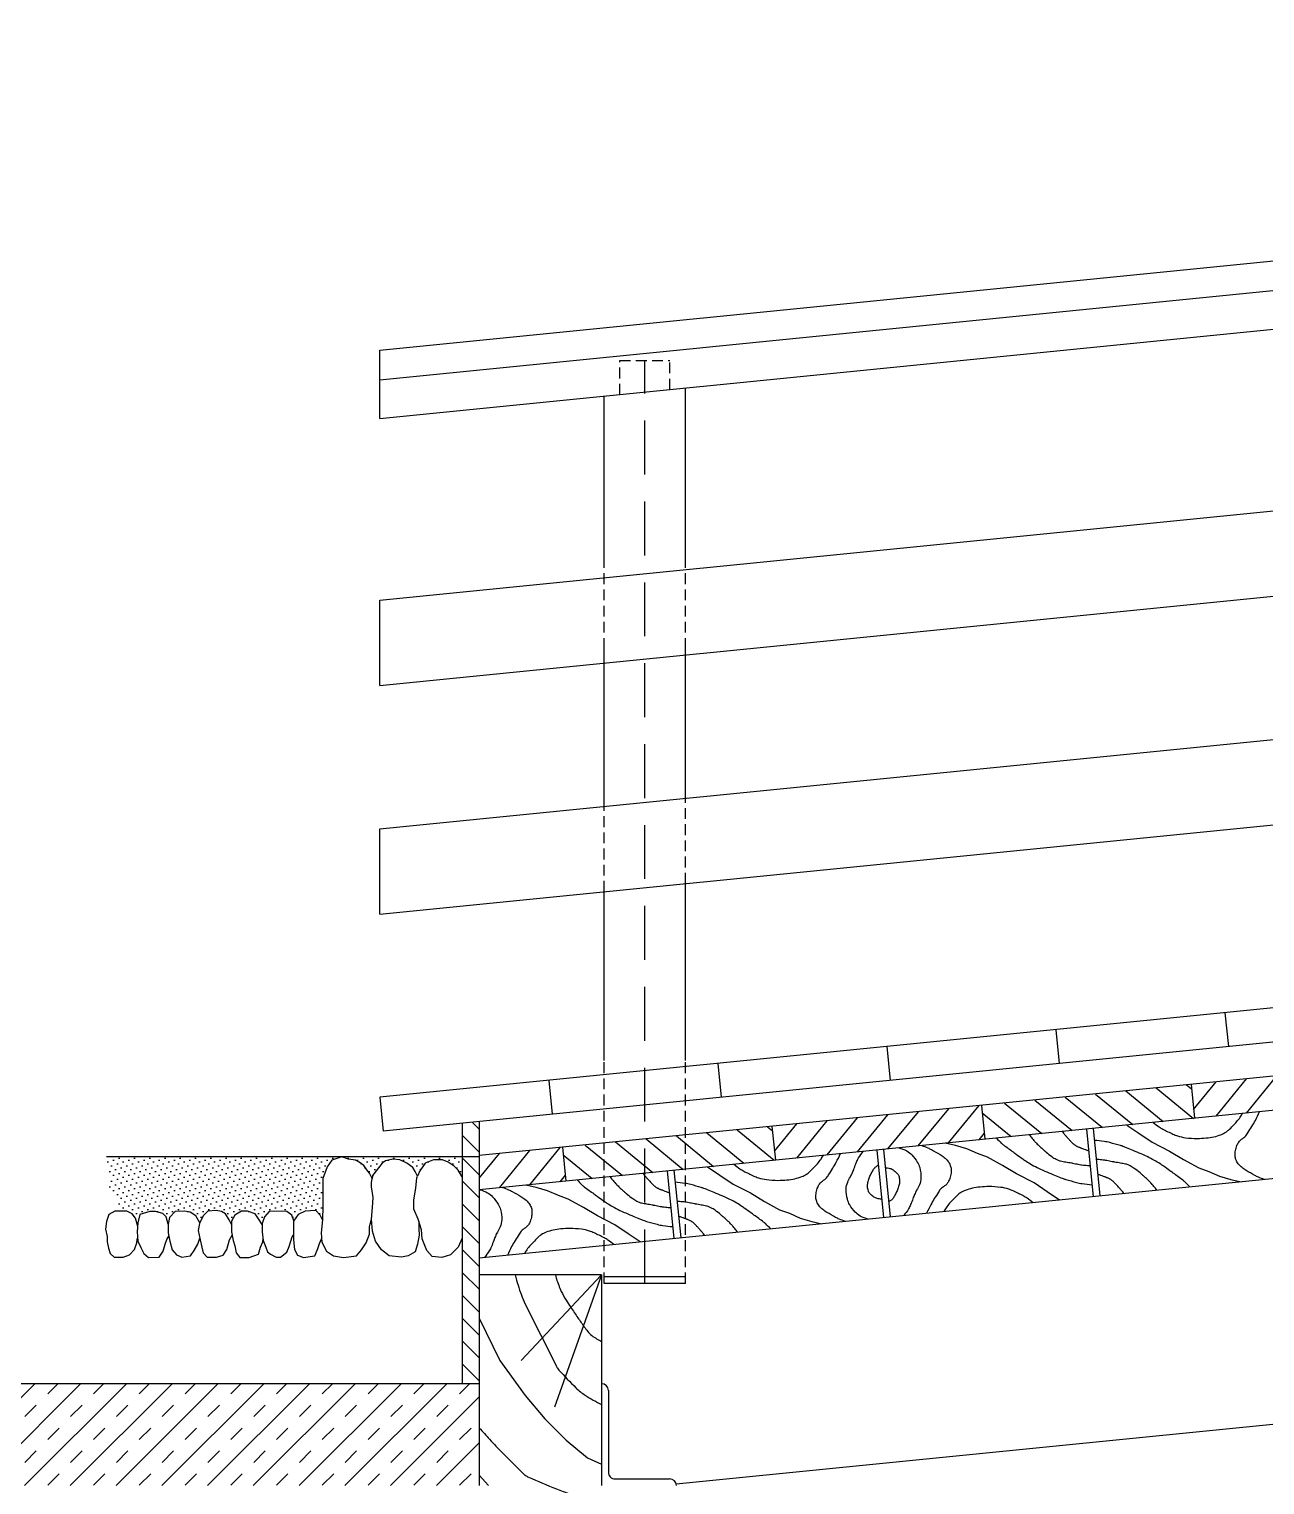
# Model space of a CAD drawing. Header units: metres. Extents: x -50 to 791, y -10 to 584.
# Drawn here: x 37.53 to 73.91, y 386.39 to 429.25 of the extents above; entities that cross this region are included whole.
import ezdxf

# ---------------------------------------------------------------- set-up
doc = ezdxf.new("R2010")
doc.units = ezdxf.units.M
doc.linetypes.add('DASHED2', pattern=[9.525, 6.35, -3.175])
for name, color, linetype in [('ARSIRKAYU', 2, 'CONTINUOUS'), ('ARSIRPASANGAN', 2, 'CONTINUOUS'), ('KAYU', 3, 'CONTINUOUS'), ('PASANGAN', 4, 'CONTINUOUS')]:
    doc.layers.add(name, color=color, linetype=linetype)
pattern_1 = [(135, (500.8187, -0.63537), (0.0561266, 0.168379802), [0, -0.15875])]

msp = doc.modelspace()

# ---------------------------------------------------------------- hatches: boundary and pattern name
at = {"layer": 'ARSIRKAYU'}
h = msp.add_hatch(dxfattribs=at)
h.set_pattern_fill('LINE', color=256, scale=0.2, angle=309.289407, style=0)
h.set_pattern_definition([(230.7106, (106.5281, 310.5198), (-0.491463, 0.402106), [])])
h.paths.add_polyline_path([(71.83672, 397.18587), (71.73722, 398.18091), (77.90645, 398.79783), (78.00595, 397.80279)])
h = msp.add_hatch(dxfattribs=at)
h.set_pattern_fill('ANSI31', color=256, scale=0.2, angle=-5.710593, style=0)
h.set_pattern_definition([(140.7106, (106.5281, 310.5198), (0.402106, 0.491463), [])])
h.paths.add_polyline_path([(65.56799, 397.56398), (71.73722, 398.18091), (71.83672, 397.18587), (65.66749, 396.56895)])
h = msp.add_hatch(dxfattribs=at)
h.set_pattern_fill('LINE', color=256, scale=0.2, angle=309.289407, style=0)
h.set_pattern_definition([(230.7106, (94.18964, 309.286), (-0.491463, 0.402106), [])])
h.paths.add_polyline_path([(59.49826, 395.95202), (59.39876, 396.94706), (65.56799, 397.56398), (65.66749, 396.56895)])
h = msp.add_hatch(dxfattribs=at)
h.set_pattern_fill('ANSI31', color=256, scale=0.15, style=0)
h.set_pattern_definition([(135, (500.8187, -0.63537), (0.3367596, 0.3367596), [])])
h.paths.add_polyline_path([(50.78486, 397.09066), (50.28486, 397.04066), (50.28486, 389.37152), (50.78486, 389.37152)])
h = msp.add_hatch(dxfattribs=at)
h.set_pattern_fill('ANSI31', color=256, scale=0.2, angle=-5.710593, style=0)
h.set_pattern_definition([(140.7106, (94.18964, 309.286), (0.402106, 0.491463), [])])
h.paths.add_polyline_path([(53.22953, 396.33014), (59.39876, 396.94706), (59.49826, 395.95202), (53.32903, 395.3351)])
at = {"layer": 'ARSIRPASANGAN'}
h = msp.add_hatch(dxfattribs=at)
h.set_pattern_fill('DOTS', color=256, scale=0.1, angle=45, style=0)
h.set_pattern_definition(pattern_1)
h.paths.add_polyline_path([(42.79262, 394.45478), (43.0361, 394.47215), (43.19261, 394.43741), (43.31435, 394.36795), (43.4187, 394.19428), (43.48826, 394.05534), (43.48826, 394.15954), (43.59261, 394.33321), (43.78391, 394.45478), (43.95782, 394.45478), (44.1839, 394.36795), (44.28824, 394.22901), (44.39259, 394.05534), (44.39259, 394.09007), (44.46215, 394.28111), (44.60128, 394.43741), (44.9491, 394.45478), (45.12301, 394.43741), (45.26214, 394.33321), (45.32257, 394.17089), (45.45344, 394.35058), (45.66213, 394.45478), (45.97517, 394.47215), (46.0969, 394.33321), (46.16647, 394.19428), (46.18386, 394.59372), (46.18386, 395.01053), (46.18386, 395.40997), (46.30559, 395.75731), (46.44472, 395.94835), (46.74037, 396.0468), (39.81485, 396.0468), (39.86703, 395.75731), (39.88442, 395.47944), (39.88442, 395.21893), (39.9192, 395.06263), (39.98876, 394.92369), (40.1105, 394.78476), (40.19745, 394.61109), (40.24827, 394.45478), (40.40615, 394.45478), (40.56266, 394.36795), (40.66701, 394.24638), (40.72965, 394.0037), (40.73657, 394.10744), (40.78875, 394.35058), (41.08439, 394.43741), (41.2583, 394.43741), (41.46699, 394.38531), (41.57134, 394.28111), (41.62743, 394.07271), (41.66221, 394.26374), (41.83612, 394.43741), (42.11438, 394.45478), (42.2709, 394.42005), (42.4448, 394.31584), (42.55576, 394.10438), (42.6535, 394.31584)])
h = msp.add_hatch(dxfattribs=at)
h.set_pattern_fill('DOTS', color=256, scale=0.1, angle=45, style=0)
h.set_pattern_definition(pattern_1)
h.paths.add_polyline_path([(47.8186, 395.72258), (47.92295, 395.86152), (48.0273, 395.93099), (48.23599, 395.98309), (48.44468, 395.96572), (48.65337, 395.86152), (48.82728, 395.73995), (48.89684, 395.61838), (48.96641, 395.47944), (49.03597, 395.63575), (49.19249, 395.86152), (49.43596, 395.96572), (49.69683, 395.96572), (49.87074, 395.89625), (50.04465, 395.77468), (50.16638, 395.65311), (50.28486, 395.46207), (50.28486, 396.0468), (46.74037, 396.0468), (46.93167, 395.98309), (47.14036, 395.94835), (47.2447, 395.89625), (47.38383, 395.79205), (47.47079, 395.67048), (47.55774, 395.56628), (47.6273, 395.40997), (47.6447, 395.47944), (47.67948, 395.54891)])
at = {"layer": 'KAYU'}
h = msp.add_hatch(dxfattribs=at)
h.set_pattern_fill('TRANS', color=256, scale=0.15, angle=45, style=0)
h.set_pattern_definition([(45, (-46.4451, 39.8557), (-0.6735192, 0.6735192), []), (45, (-46.7818, 40.1925), (-0.6735192, 0.6735192), [0.47625, -0.47625])])
h.paths.add_polyline_path([(48.58486, 386.37152), (50.78486, 386.37152), (50.78486, 389.37152), (50.28486, 389.37152), (20.78486, 389.37152), (20.78486, 386.37152)])

# ---------------------------------------------------------------- linework, layer by layer
at = {"layer": 'ARSIRKAYU'}
for p, q in [((51.36908, 396.14409), (50.78486, 395.43004)), ((52.26265, 396.23345), (51.36712, 395.13891)), ((53.15622, 396.32281), (52.26069, 395.22827)), ((53.31155, 395.50988), (53.15425, 395.31762))]:
    msp.add_line(p, q, dxfattribs=at)
for points in [[(70.61955, 397.06415, 0.01866489), (70.79401, 396.93273, 0.03146831), (70.90484, 396.86549, 0.01274865), (71.20175, 396.71951, 0.02912225), (71.3367, 396.66667, 0.04630017), (71.57417, 396.61295, 0.03309441), (71.91374, 396.59127, 0.02432253), (72.17812, 396.60477, 0.0279674), (72.40561, 396.64046, 0.03712219), (72.61479, 396.7019, 0.05137466), (72.75594, 396.77229, 0.05111308), (72.84002, 396.83855, 0.0160685), (73.0763, 397.08263, 0.03809171), (73.18161, 397.21809, 0.01355128), (73.24963, 397.32716)], [(73.8949, 395.38171, -0.01529104), (73.71711, 395.45071, -0.02451291), (73.60994, 395.50245, -0.01246752), (73.35522, 395.64956, -0.02534201), (73.23567, 395.73123, -0.06664688), (73.12308, 395.84331, -0.07485968), (73.05455, 395.96723, -0.07552434), (73.03074, 396.08178, -0.05857308), (73.04019, 396.232, -0.04620441), (73.08312, 396.3858, -0.06645098), (73.1362, 396.48361, -0.09848728), (73.25646, 396.59442, 0.10427741), (73.36897, 396.70049, 0.00943251), (73.40571, 396.75558, 0.00277078), (73.52616, 396.94612, 0.01862797), (73.62763, 397.12295, 0.01338785), (73.75276, 397.37747)], [(66.00336, 396.60253, 0.01299745), (66.1494, 396.4543, 0.03309118), (66.21194, 396.40156, 0.00099107), (66.49593, 396.19339, 0.0029776), (66.591, 396.12485, 0.00165901), (66.78152, 395.99018, 0.00330958), (66.8777, 395.92362, 0.02209331), (67.04829, 395.81794, 0.01839339), (67.26276, 395.70802, 0.00617824), (67.43343, 395.63088, 0.00453293), (67.66823, 395.53076, 0.00397006), (67.86498, 395.45079, 0.00546714), (68.00892, 395.39542, 0.02051703), (68.04534, 395.38355, 0.00242136), (68.35802, 395.29723, 0.02989027), (68.52943, 395.26163, 0.018122), (68.81632, 395.23031)], [(66.97601, 396.6998, 0.0084359), (67.01787, 396.63949, 0.02050494), (67.03651, 396.61571, 0.00345955), (67.13602, 396.50053, 0.01372292), (67.1621, 396.47237, 0.00926647), (67.25215, 396.38366, 0.00719344), (67.37186, 396.27326, 0.00345858), (67.40056, 396.2479, 0.0014592), (67.46918, 396.18847, 0.02331922), (67.63942, 396.05518, 0.03502911), (67.76239, 395.98018, 0.02658501), (67.84551, 395.94263, 0.04716751), (67.89503, 395.92855, 0.00066527), (67.97426, 395.91401, 0.00073343), (68.04616, 395.90103, 0.00052182), (68.21495, 395.871, -0.00344003), (68.24053, 395.86629, -0.00047676), (68.24479, 395.86548, -0.00002344), (68.33139, 395.84875, -0.00046672), (68.40404, 395.83465, 0.00040552), (68.48766, 395.8184, 0.02129109), (68.52329, 395.81307, 0.00467079), (68.6867, 395.79725, 0.01987218), (68.70479, 395.79639, 0.00655374), (68.75968, 395.79668)], [(67.94516, 396.79671, 0.01161999), (67.97838, 396.74873, 0.02259724), (67.99711, 396.72528, 0.0001167), (68.04813, 396.66702, 0.00131603), (68.05267, 396.66187, 0.00003865), (68.06232, 396.65098, 0.00011803), (68.06548, 396.64741, 0.00278947), (68.08707, 396.62334, 0.00082664), (68.1605, 396.54264, 0.00354516), (68.18831, 396.5126, 0.00247807), (68.22861, 396.47012, 0.01526366), (68.25584, 396.44338, 0.01494628), (68.28525, 396.4178, 0.01989144), (68.3093, 396.39967, 0.02032737), (68.33417, 396.38387, 0.01028811), (68.36162, 396.36872, 0.01259555), (68.38458, 396.35737, 0.00580916), (68.43123, 396.33643, 0.00911832), (68.46133, 396.32399, 0.00047135), (68.47943, 396.31691, 0.00074451), (68.4909, 396.31245, 0.00176233), (68.50207, 396.30818, 0.0001226), (68.66287, 396.24734, 0.00379495), (68.67339, 396.24345, 0.0009279), (68.71655, 396.22797)], [(71.69986, 395.16221, 0.01299745), (71.55382, 395.31044, 0.03309118), (71.49128, 395.36319, 0.00099107), (71.20729, 395.57136, 0.0029776), (71.11222, 395.63989, 0.00165901), (70.9217, 395.77457, 0.00330958), (70.82552, 395.84113, 0.02209331), (70.65493, 395.9468, 0.01839339), (70.44046, 396.05673, 0.00617824), (70.26979, 396.13386, 0.00453293), (70.03499, 396.23399, 0.00397006), (69.83824, 396.31396, 0.00546714), (69.6943, 396.36932, 0.02051703), (69.65788, 396.3812, 0.00242136), (69.3452, 396.46752, 0.02989027), (69.17379, 396.50311, 0.018122), (68.8869, 396.53443)], [(58.28109, 395.83031, 0.01866489), (58.45555, 395.69889, 0.03146831), (58.56638, 395.63164, 0.01274865), (58.86329, 395.48567, 0.02912225), (58.99824, 395.43282, 0.04630017), (59.23571, 395.3791, 0.03309441), (59.57528, 395.35742, 0.02432253), (59.83966, 395.37093, 0.0279674), (60.06715, 395.40661, 0.03712219), (60.27633, 395.46806, 0.05137466), (60.41748, 395.53844, 0.05111308), (60.50156, 395.6047, 0.0160685), (60.73784, 395.84879, 0.03809171), (60.84315, 395.98424, 0.01355128), (60.91117, 396.09332)], [(61.55644, 394.14787, -0.01529104), (61.37865, 394.21686, -0.02451291), (61.27148, 394.26861, -0.01246752), (61.01676, 394.41571, -0.02534201), (60.89721, 394.49739, -0.06664688), (60.78462, 394.60947, -0.07485968), (60.71609, 394.73338, -0.07552434), (60.69228, 394.84793, -0.05857308), (60.70173, 394.99815, -0.04620441), (60.74466, 395.15196, -0.06645098), (60.79774, 395.24976, -0.09848728), (60.918, 395.36057, 0.10427741), (61.03051, 395.46664, 0.00943251), (61.06725, 395.52174, 0.00277078), (61.1877, 395.71227, 0.01862797), (61.28917, 395.8891, 0.01338785), (61.4143, 396.14363)], [(62.22781, 394.215, -0.06378848), (61.99794, 394.30576, -0.08360884), (61.84975, 394.42324, -0.04554081), (61.68768, 394.6397, -0.07092953), (61.61826, 394.7994, -0.0719735), (61.58081, 395.09815, -0.10099542), (61.62793, 395.30858, -0.02574805), (61.70698, 395.46303, 0.03178691), (61.76953, 395.58895, 0.01397566), (61.81748, 395.71275, -0.00974414), (61.88474, 395.89088, -0.04582871), (61.94861, 396.01595, -0.02687995), (62.08704, 396.2109)], [(63.13694, 396.31589, -0.06378848), (63.36682, 396.22513, -0.08360884), (63.51501, 396.10766, -0.04554081), (63.67708, 395.8912, -0.07092953), (63.7465, 395.7315, -0.0719735), (63.78395, 395.43275, -0.10099542), (63.73683, 395.22232, -0.02574805), (63.65778, 395.06787, 0.03178691), (63.59523, 394.94195, 0.01397566), (63.54728, 394.81815, -0.00974414), (63.48002, 394.64002, -0.04582871), (63.41615, 394.51495, -0.02687995), (63.27772, 394.32)], [(63.80832, 396.38303, -0.01529104), (63.98611, 396.31403, -0.02451291), (64.09328, 396.26229, -0.01246752), (64.348, 396.11518, -0.02534201), (64.46755, 396.03351, -0.06664688), (64.58014, 395.92143, -0.07485968), (64.64867, 395.79752, -0.07552434), (64.67248, 395.68297, -0.05857308), (64.66303, 395.53274, -0.04620441), (64.6201, 395.37894, -0.06645098), (64.56702, 395.28114, -0.09848728), (64.44676, 395.17033, 0.10427741), (64.33425, 395.06425, 0.00943251), (64.29751, 395.00916, 0.00277078), (64.17706, 394.81863, 0.01862797), (64.07559, 394.6418, 0.01338785), (63.95046, 394.38727)], [(55.6067, 395.56287, 0.01161999), (55.63991, 395.51489, 0.02259724), (55.65865, 395.49143, 0.0001167), (55.70967, 395.43317, 0.00131603), (55.71421, 395.42802, 0.00003865), (55.72386, 395.41713, 0.00011803), (55.72702, 395.41357, 0.00278947), (55.74861, 395.38949, 0.00082664), (55.82204, 395.30879, 0.00354516), (55.84985, 395.27876, 0.00247807), (55.89015, 395.23627, 0.01526366), (55.91738, 395.20953, 0.01494628), (55.94679, 395.18396, 0.01989144), (55.97083, 395.16582, 0.02032737), (55.99571, 395.15003, 0.01028811), (56.02316, 395.13487, 0.01259555), (56.04612, 395.12353, 0.00580916), (56.09277, 395.10259, 0.00911832), (56.12287, 395.09014, 0.00047135), (56.14097, 395.08306, 0.00074451), (56.15244, 395.0786, 0.00176233), (56.16361, 395.07433, 0.0001226), (56.32441, 395.01349, 0.00379495), (56.33492, 395.00961, 0.0009279), (56.37809, 394.99412)], [(62.62779, 394.80634, -0.07112432), (62.49688, 394.82092, -0.08755616), (62.39926, 394.8654, -0.05624835), (62.28178, 394.96732, -0.0999648), (62.23613, 395.04269, -0.07345015), (62.21035, 395.17077, -0.07659052), (62.22297, 395.29548, -0.02237632), (62.26178, 395.42161, -0.02430531), (62.30818, 395.53391, -0.0233285), (62.36383, 395.63899, -0.02631247), (62.42217, 395.72681, -0.08159293), (62.45261, 395.75627, -0.03921115), (62.52838, 395.80044)], [(62.73697, 395.72455, -0.07112432), (62.86788, 395.70998, -0.08755616), (62.9655, 395.6655, -0.05624835), (63.08298, 395.56358, -0.0999648), (63.12863, 395.48821, -0.07345015), (63.15441, 395.36013, -0.07659052), (63.14179, 395.23542, -0.02237632), (63.10298, 395.10928, -0.02430531), (63.05658, 394.99699, -0.0233285), (63.00093, 394.89191, -0.02631247), (62.94259, 394.80408, -0.08159293), (62.91214, 394.77462, -0.03921115), (62.83638, 394.73045)], [(70.72721, 395.06494, 0.0084359), (70.68535, 395.12525, 0.02050494), (70.66671, 395.14904, 0.00345955), (70.5672, 395.26421, 0.01372292), (70.54112, 395.29237, 0.00926647), (70.45107, 395.38109, 0.00719344), (70.33136, 395.49148, 0.00345858), (70.30266, 395.51684, 0.0014592), (70.23404, 395.57627, 0.02331922), (70.0638, 395.70957, 0.03502911), (69.94083, 395.78456, 0.02658501), (69.85771, 395.82212, 0.04716751), (69.80819, 395.8362, 0.00066527), (69.72896, 395.85073, 0.00073343), (69.65706, 395.86371, 0.00052182), (69.48827, 395.89375, -0.00344003), (69.46269, 395.89845, -0.00047676), (69.45843, 395.89927, -0.00002344), (69.37183, 395.91599, -0.00046672), (69.29918, 395.9301, 0.00040552), (69.21556, 395.94634, 0.02129109), (69.17993, 395.95167, 0.00467079), (69.01652, 395.9675, 0.01987218), (68.99843, 395.96836, 0.00655374), (68.94354, 395.96806)], [(51.46986, 395.14918, -0.01529104), (51.64765, 395.08019, -0.02451291), (51.75482, 395.02845, -0.01246752), (52.00954, 394.88134, -0.02534201), (52.12909, 394.79967, -0.06664688), (52.24168, 394.68759, -0.07485968), (52.31021, 394.56367, -0.07552434), (52.33402, 394.44912, -0.05857308), (52.32457, 394.2989, -0.04620441), (52.28164, 394.1451, -0.06645098), (52.22856, 394.04729, -0.09848728), (52.1083, 393.93648, 0.10427741), (51.99579, 393.83041, 0.00943251), (51.95905, 393.77532, 0.00277078), (51.8386, 393.58478, 0.01862797), (51.73713, 393.40795, 0.01338785), (51.612, 393.15342)], [(53.6649, 395.36869, 0.01299745), (53.81094, 395.22046, 0.03309118), (53.87348, 395.16771, 0.00099107), (54.15747, 394.95954, 0.0029776), (54.25254, 394.89101, 0.00165901), (54.44306, 394.75633, 0.00330958), (54.53923, 394.68977, 0.02209331), (54.70983, 394.5841, 0.01839339), (54.9243, 394.47417, 0.00617824), (55.09497, 394.39703, 0.00453293), (55.32977, 394.29691, 0.00397006), (55.52652, 394.21694, 0.00546714), (55.67046, 394.16157, 0.02051703), (55.70687, 394.1497, 0.00242136), (56.01956, 394.06338, 0.02989027), (56.19097, 394.02778, 0.018122), (56.47786, 393.99646)], [(54.63755, 395.46595, 0.0084359), (54.67941, 395.40564, 0.02050494), (54.69804, 395.38186, 0.00345955), (54.79756, 395.26669, 0.01372292), (54.82363, 395.23852, 0.00926647), (54.91369, 395.14981, 0.00719344), (55.0334, 395.03942, 0.00345858), (55.0621, 395.01406, 0.0014592), (55.13071, 394.95462, 0.02331922), (55.30096, 394.82133, 0.03502911), (55.42393, 394.74634, 0.02658501), (55.50704, 394.70878, 0.04716751), (55.55657, 394.6947, 0.00066527), (55.6358, 394.68017, 0.00073343), (55.7077, 394.66719, 0.00052182), (55.87649, 394.63715, -0.00344003), (55.90207, 394.63245, -0.00047676), (55.90633, 394.63163, -0.00002344), (55.99293, 394.6149, -0.00046672), (56.06558, 394.6008, 0.00040552), (56.14919, 394.58456, 0.02129109), (56.18483, 394.57923, 0.00467079), (56.34824, 394.5634, 0.01987218), (56.36633, 394.56254, 0.00655374), (56.42122, 394.56283)], [(59.3614, 393.92836, 0.01299745), (59.21536, 394.0766, 0.03309118), (59.15282, 394.12934, 0.00099107), (58.86883, 394.33751, 0.0029776), (58.77376, 394.40604, 0.00165901), (58.58324, 394.54072, 0.00330958), (58.48706, 394.60728, 0.02209331), (58.31647, 394.71296, 0.01839339), (58.10199, 394.82288, 0.00617824), (57.93133, 394.90002, 0.00453293), (57.69653, 395.00014, 0.00397006), (57.49978, 395.08011, 0.00546714), (57.35583, 395.13548, 0.02051703), (57.31942, 395.14735, 0.00242136), (57.00674, 395.23367, 0.02989027), (56.83533, 395.26927, 0.018122), (56.54844, 395.30059)], [(67.08367, 394.70059, 0.01866489), (66.90921, 394.83201, 0.03146831), (66.79838, 394.89926, 0.01274865), (66.50147, 395.04523, 0.02912225), (66.36652, 395.09808, 0.04630017), (66.12905, 395.15179, 0.03309441), (65.78948, 395.17348, 0.02432253), (65.5251, 395.15997, 0.0279674), (65.29761, 395.12429, 0.03712219), (65.08843, 395.06284, 0.05137466), (64.94728, 394.99245, 0.05111308), (64.8632, 394.9262, 0.0160685), (64.62692, 394.68211, 0.03809171), (64.52161, 394.54665, 0.01355128), (64.45359, 394.43758)], [(69.75806, 394.96803, 0.01161999), (69.72484, 395.01601, 0.02259724), (69.70611, 395.03947, 0.0001167), (69.65509, 395.09772, 0.00131603), (69.65055, 395.10288, 0.00003865), (69.6409, 395.11377, 0.00011803), (69.63774, 395.11733, 0.00278947), (69.61615, 395.1414, 0.00082664), (69.54272, 395.22211, 0.00354516), (69.51491, 395.25214, 0.00247807), (69.47461, 395.29462, 0.01526366), (69.44738, 395.32136, 0.01494628), (69.41797, 395.34694, 0.01989144), (69.39392, 395.36507, 0.02032737), (69.36905, 395.38087, 0.01028811), (69.3416, 395.39603, 0.01259555), (69.31864, 395.40737, 0.00580916), (69.27199, 395.42831, 0.00911832), (69.24189, 395.44076, 0.00047135), (69.22379, 395.44784, 0.00074451), (69.21232, 395.45229, 0.00176233), (69.20115, 395.45657, 0.0001226), (69.04035, 395.51741, 0.00379495), (69.02983, 395.52129, 0.0009279), (68.98667, 395.53678)], [(50.79848, 395.08205, -0.06378848), (51.02836, 394.99129, -0.08360884), (51.17655, 394.87382, -0.04554081), (51.33862, 394.65735, -0.07092953), (51.40804, 394.49765, -0.0719735), (51.44549, 394.1989, -0.10099542), (51.39837, 393.98847, -0.02574805), (51.31931, 393.83402, 0.03178691), (51.25677, 393.7081, 0.01397566), (51.20882, 393.5843, -0.00974414), (51.14156, 393.40618, -0.04582871), (51.07769, 393.2811, -0.02687995), (50.93925, 393.08615)], [(58.38875, 393.8311, 0.0084359), (58.34689, 393.89141, 0.02050494), (58.32825, 393.91519, 0.00345955), (58.22874, 394.03037, 0.01372292), (58.20266, 394.05853, 0.00926647), (58.11261, 394.14724, 0.00719344), (57.9929, 394.25764, 0.00345858), (57.9642, 394.28299, 0.0014592), (57.89558, 394.34243, 0.02331922), (57.72534, 394.47572, 0.03502911), (57.60237, 394.55071, 0.02658501), (57.51925, 394.58827, 0.04716751), (57.46973, 394.60235, 0.00066527), (57.3905, 394.61688, 0.00073343), (57.3186, 394.62986, 0.00052182), (57.14981, 394.6599, -0.00344003), (57.12423, 394.6646, -0.00047676), (57.11997, 394.66542, -0.00002344), (57.03336, 394.68215, -0.00046672), (56.96072, 394.69625, 0.00040552), (56.8771, 394.71249, 0.02129109), (56.84147, 394.71782, 0.00467079), (56.67806, 394.73365, 0.01987218), (56.65997, 394.73451, 0.00655374), (56.60508, 394.73422)], [(57.4196, 393.73418, 0.01161999), (57.38638, 393.78216, 0.02259724), (57.36765, 393.80562, 0.0001167), (57.31662, 393.86388, 0.00131603), (57.31209, 393.86903, 0.00003865), (57.30244, 393.87992, 0.00011803), (57.29928, 393.88349, 0.00278947), (57.27769, 393.90756, 0.00082664), (57.20426, 393.98826, 0.00354516), (57.17645, 394.01829, 0.00247807), (57.13615, 394.06078, 0.01526366), (57.10891, 394.08752, 0.01494628), (57.07951, 394.11309, 0.01989144), (57.05546, 394.13123, 0.02032737), (57.03059, 394.14703, 0.01028811), (57.00314, 394.16218, 0.01259555), (56.98017, 394.17352, 0.00580916), (56.93353, 394.19446, 0.00911832), (56.90343, 394.20691, 0.00047135), (56.88533, 394.21399, 0.00074451), (56.87386, 394.21845, 0.00176233), (56.86269, 394.22272, 0.0001226), (56.70189, 394.28356, 0.00379495), (56.69137, 394.28745, 0.0009279), (56.64821, 394.30293)], [(54.74521, 393.46674, 0.01866489), (54.57075, 393.59816, 0.03146831), (54.45992, 393.66541, 0.01274865), (54.16301, 393.81138, 0.02912225), (54.02806, 393.86423, 0.04630017), (53.79059, 393.91795, 0.03309441), (53.45102, 393.93963, 0.02432253), (53.18664, 393.92613, 0.0279674), (52.95914, 393.89044, 0.03712219), (52.74997, 393.829, 0.05137466), (52.60882, 393.75861, 0.05111308), (52.52474, 393.69235, 0.0160685), (52.28846, 393.44826, 0.03809171), (52.18315, 393.31281, 0.01355128), (52.11513, 393.20374)], [(51.83602, 392.57152, 0.01492144), (52.02289, 391.9826, 0.03178415), (52.13611, 391.7153), (52.59485, 390.79908), (53.05359, 389.88285, 0.06868298), (53.13062, 389.77058, 0.01298023), (53.62701, 389.25295, 0.05120249), (53.90412, 389.02975, 0.03303008), (54.38486, 388.76103)], [(53.0296, 392.57152, 0.00761171), (53.04704, 392.48378, 0.02734472), (53.05359, 392.45973, 0.02661087), (53.1985, 392.09043, 0.03560326), (53.3403, 391.82983, 0.0047848), (53.47481, 391.62411, 0.00314539), (53.68436, 391.31445, 0.00492012), (53.77673, 391.18259, 0.00238701), (53.97107, 390.91361, 0.07820996), (54.09673, 390.78823, 0.04099234), (54.38486, 390.61308)], [(50.78486, 388.07217, 0.00425294), (51.08852, 387.73432, 0.00706151), (51.27597, 387.53503, 0.00429533), (52.05188, 386.74675, 0.04329055), (52.13611, 386.67607, 0.0499791), (52.23317, 386.62155, 0.00623267), (53.05359, 386.27522, 0.00966168), (53.25007, 386.19955, 0.00573436), (53.58486, 386.0823)]]:
    msp.add_lwpolyline(points, format="xyb", dxfattribs=at)
for points in [[(69.84332, 396.98653), (70.20181, 396.74678), (70.59167, 396.48326), (71.1027, 396.21976), (71.51536, 395.97061), (71.96401, 395.72507), (72.25312, 395.62088), (72.56981, 395.48314), (72.90691, 395.38375), (73.20772, 395.313)], [(67.8599, 394.77821), (67.50141, 395.01796), (67.11155, 395.28148), (66.60052, 395.54499), (66.18786, 395.79413), (65.73921, 396.03967), (65.4501, 396.14387), (65.13341, 396.2816), (64.79631, 396.381), (64.4955, 396.45175)], [(57.50486, 395.75268), (57.86335, 395.51294), (58.25321, 395.24942), (58.76424, 394.98591), (59.1769, 394.73677), (59.62555, 394.49122), (59.91465, 394.38703), (60.23135, 394.2493), (60.56845, 394.1499), (60.86926, 394.07915)], [(55.52143, 393.54437), (55.16295, 393.78411), (54.77309, 394.04764), (54.26206, 394.31114), (53.8494, 394.56028), (53.40075, 394.80583), (53.11164, 394.91002), (52.79495, 395.04776), (52.45785, 395.14715), (52.15704, 395.2179)], [(54.38486, 392.57152), (52.02142, 390.05465)], [(54.38486, 392.57152), (52.99625, 388.68031)], [(50.78486, 391.30016), (51.39065, 390.05465), (52.13611, 389.02389), (52.70953, 388.33673), (53.3403, 387.70682), (53.97107, 387.19145), (54.38486, 386.99861)], [(51.05193, 386.37152), (50.78486, 386.68035)]]:
    msp.add_lwpolyline(points, dxfattribs=at)
for centre, radius, start, end in [((54.38486, 389.17152), 0.2, 0, 90), ((54.77349, 386.76016), 0.18873, 178.214689, 271.785311), ((56.38486, 386.37152), 0.2, 0, 90)]:
    msp.add_arc(centre, radius, start, end, dxfattribs=at)
at = {"layer": 'ARSIRPASANGAN'}
msp.add_lwpolyline([(50.77137, 396.0468), (39.81485, 396.0468)], dxfattribs=at)
at = {"layer": 'KAYU'}
for points in [[(47.85633, 419.79484), (142.38486, 429.24769)], [(47.85633, 418.9254), (142.38486, 428.37825)], [(47.85633, 417.78486), (142.38486, 427.23771)], [(47.85633, 412.43272), (142.38486, 421.88558)], [(47.85633, 417.78486), (47.85633, 419.79484)], [(47.85633, 409.92025), (142.38486, 419.37311)], [(54.4567, 413.50486), (54.4567, 418.4449)], [(56.8567, 413.50486), (56.8567, 418.6849)], [(47.85633, 405.70508), (142.38486, 415.15794)], [(47.85633, 403.19261), (142.38486, 412.64547)], [(47.85633, 409.92025), (47.85633, 412.43272)], [(54.4567, 406.36512), (54.4567, 411.00486)], [(56.8567, 406.77722), (56.8567, 411.00486)], [(142.38486, 407.25565), (47.85633, 397.80279)], [(142.38486, 406.25066), (47.95583, 396.80776)], [(47.85633, 403.19261), (47.85633, 405.70508)], [(142.38486, 405.24567), (50.78486, 396.08567)], [(142.38486, 404.24068), (50.78486, 395.08068)], [(54.4567, 398.88117), (54.4567, 403.85265)], [(56.8567, 398.88117), (56.8567, 404.09265)], [(142.38486, 402.23071), (50.78486, 393.07071)], [(72.73226, 400.29039), (72.83176, 399.29535)], [(67.75707, 399.79287), (67.85657, 398.79783)], [(62.78188, 399.29535), (62.88139, 398.30031)], [(57.8067, 398.79783), (57.9062, 397.80279)], [(52.83151, 398.30031), (52.93101, 397.30528)], [(71.73722, 398.18091), (71.83672, 397.18587)], [(47.85633, 397.80279), (47.95583, 396.80776)], [(65.56799, 397.56398), (65.66749, 396.56895)], [(50.28486, 397.04066), (50.28486, 389.37152)], [(50.78486, 397.09066), (50.78486, 386.37152)], [(59.39876, 396.94706), (59.49826, 395.95202)], [(68.6526, 396.86746), (68.85161, 394.87738)], [(68.85161, 396.88736), (69.05062, 394.89729)], [(53.22953, 396.33014), (53.32903, 395.3351)], [(62.48337, 396.25054), (62.68238, 394.26046)], [(62.68238, 396.27044), (62.88139, 394.28036)], [(56.31414, 395.63361), (56.51315, 393.64354)], [(56.51315, 395.65351), (56.71216, 393.66344)], [(138.48486, 394.6048), (56.58022, 386.41434)], [(54.38486, 392.57152), (50.78486, 392.57152)], [(54.38486, 392.57152), (54.38486, 386.37152)], [(56.8567, 392.52072), (54.4567, 392.52072)], [(56.8567, 392.32418), (54.4567, 392.32418)], [(50.78486, 389.37152), (50.28486, 389.37152)], [(54.58486, 389.17152), (54.58486, 386.75428)], [(54.76761, 386.57152), (56.38486, 386.57152)]]:
    msp.add_lwpolyline(points, dxfattribs=at)
at = {"layer": 'KAYU', "linetype": 'DASHED2', "ltscale": 0.05}
for points in [[(54.91854, 419.48995), (56.39487, 419.48995)], [(56.8567, 411.00486), (56.8567, 413.50486)], [(56.8567, 404.09265), (56.8567, 406.77722)], [(54.4567, 403.85265), (54.4567, 406.36512)], [(54.4567, 392.32418), (54.4567, 398.88117)], [(56.8567, 392.32418), (56.8567, 398.88117)]]:
    msp.add_lwpolyline(points, dxfattribs=at)
at = {"layer": 'KAYU', "linetype": 'DASHED2', "ltscale": 0.05, "flags": 128}
for points in [[(54.91854, 418.48995), (54.91854, 419.48995)], [(56.39487, 418.63872), (56.39487, 419.48995)], [(54.4567, 411.00486), (54.4567, 413.50486)]]:
    msp.add_lwpolyline(points, dxfattribs=at)
at = {"layer": 'KAYU', "linetype": 'DASHED2', "ltscale": 0.25, "flags": 128}
msp.add_lwpolyline([(55.6567, 392.32418), (55.6567, 419.48995)], dxfattribs=at)
at = {"layer": 'PASANGAN'}
for points in [[(46.74037, 396.0468), (46.44472, 395.94835), (46.30559, 395.75731), (46.18386, 395.40997), (46.18386, 395.01053), (46.18386, 394.59372), (46.16647, 394.19428), (46.13168, 393.8122), (46.14908, 393.53433), (46.2882, 393.27382), (46.49689, 393.13488), (46.79254, 393.08278), (47.17514, 393.13488), (47.31427, 393.30855), (47.4534, 393.51696), (47.55774, 393.77746), (47.55774, 393.98587), (47.57513, 394.07271), (47.60991, 394.21164)], [(50.28486, 395.46207), (50.16638, 395.65311), (50.04465, 395.77468), (49.87074, 395.89625), (49.69683, 395.96572), (49.43596, 395.96572), (49.19249, 395.86152), (49.03597, 395.63575), (48.96641, 395.47944), (48.89684, 395.61838), (48.82728, 395.73995), (48.65337, 395.86152), (48.44468, 395.96572), (48.23599, 395.98309), (48.0273, 395.93099), (47.92295, 395.86152), (47.8186, 395.72258), (47.67948, 395.54891), (47.6447, 395.47944), (47.6273, 395.40997), (47.55774, 395.56628), (47.47079, 395.67048), (47.38383, 395.79205), (47.2447, 395.89625), (47.14036, 395.94835), (46.93167, 395.98309), (46.74037, 396.0468)], [(49.00119, 394.15954), (49.00119, 393.93377), (49.01858, 393.74273), (48.96641, 393.48222), (48.89684, 393.25645), (48.68815, 393.13488), (48.49685, 393.10015), (48.13164, 393.13488), (47.90556, 393.30855), (47.73165, 393.56906), (47.6447, 393.8643), (47.60991, 394.21164), (47.6447, 394.55898), (47.66209, 394.85423), (47.60991, 395.16683), (47.60991, 395.2884), (47.6273, 395.40997)], [(50.28486, 393.6559), (50.16638, 393.39539), (49.9403, 393.16962), (49.67944, 393.08278), (49.40118, 393.11751), (49.24466, 393.29119), (49.10553, 393.63853), (49.08814, 393.89904), (48.9838, 394.21164), (48.86206, 394.50688), (48.86206, 394.78476), (48.91423, 395.1321), (48.94902, 395.42734), (48.96641, 395.47944)], [(40.72965, 394.0037), (40.66701, 394.24638), (40.56266, 394.36795), (40.40615, 394.45478), (40.05833, 394.45478), (39.88442, 394.35058), (39.81485, 394.14217), (39.78007, 393.9164), (39.83225, 393.708), (39.83225, 393.55169), (39.86703, 393.36065), (39.9192, 393.20435), (40.04094, 393.10015), (40.3018, 393.10015), (40.4931, 393.16962), (40.63223, 393.32592), (40.70179, 393.51696), (40.71918, 393.62116), (40.73657, 393.67326)], [(41.62743, 394.07271), (41.57134, 394.28111), (41.46699, 394.38531), (41.2583, 394.43741), (41.08439, 394.43741), (40.78875, 394.35058), (40.73657, 394.10744), (40.71918, 393.84693), (40.73657, 393.56906), (40.82353, 393.37802), (40.91048, 393.20435), (41.04961, 393.08278), (41.36265, 393.10015), (41.48438, 393.27382), (41.53656, 393.48222), (41.58873, 393.62116), (41.6494, 393.70982)], [(42.55576, 394.10438), (42.4448, 394.31584), (42.2709, 394.42005), (42.11438, 394.45478), (41.83612, 394.43741), (41.66221, 394.26374), (41.62743, 394.07271), (41.62743, 393.8122), (41.6796, 393.56906), (41.74917, 393.30855), (41.8709, 393.16962), (42.02742, 393.10015), (42.28829, 393.13488), (42.39263, 393.29119), (42.49698, 393.48222), (42.5565, 393.65728)], [(43.48826, 394.05534), (43.4187, 394.19428), (43.31435, 394.36795), (43.19261, 394.43741), (43.0361, 394.47215), (42.79262, 394.45478), (42.6535, 394.31584), (42.54915, 394.09007), (42.51437, 393.88167), (42.56654, 393.60379), (42.61871, 393.39539), (42.6535, 393.22172), (42.77523, 393.10015), (43.05349, 393.10015), (43.24479, 393.15225), (43.34913, 393.32592), (43.43609, 393.60379), (43.509, 393.7434)], [(44.39259, 394.05534), (44.28824, 394.22901), (44.1839, 394.36795), (43.95782, 394.45478), (43.78391, 394.45478), (43.59261, 394.33321), (43.48826, 394.15954), (43.48826, 393.84693), (43.54043, 393.58643), (43.59261, 393.43012), (43.62739, 393.22172), (43.73173, 393.08278), (44.00999, 393.08278), (44.28824, 393.18698), (44.34042, 393.39539), (44.40998, 393.55169), (44.42023, 393.6399)], [(45.32257, 394.17089), (45.26214, 394.33321), (45.12301, 394.43741), (44.9491, 394.45478), (44.60128, 394.43741), (44.46215, 394.28111), (44.39259, 394.09007), (44.39259, 393.84693), (44.42737, 393.58643), (44.49693, 393.39539), (44.54911, 393.25645), (44.63606, 393.18698), (44.80997, 393.10015), (44.93171, 393.10015), (45.12301, 393.23908), (45.19257, 393.41276), (45.27953, 393.69063), (45.31431, 393.74273)], [(46.16647, 394.19428), (46.0969, 394.33321), (45.97517, 394.47215), (45.66213, 394.45478), (45.45344, 394.35058), (45.31431, 394.15954), (45.31431, 393.8643), (45.31431, 393.60379), (45.34909, 393.32592), (45.43605, 393.15225), (45.60996, 393.08278), (45.94038, 393.13488), (46.02734, 393.32592), (46.07951, 393.49959), (46.14251, 393.63921)], [(50.78486, 389.37152), (20.78486, 389.37152)]]:
    msp.add_lwpolyline(points, dxfattribs=at)

doc.saveas('drawing.dxf')
